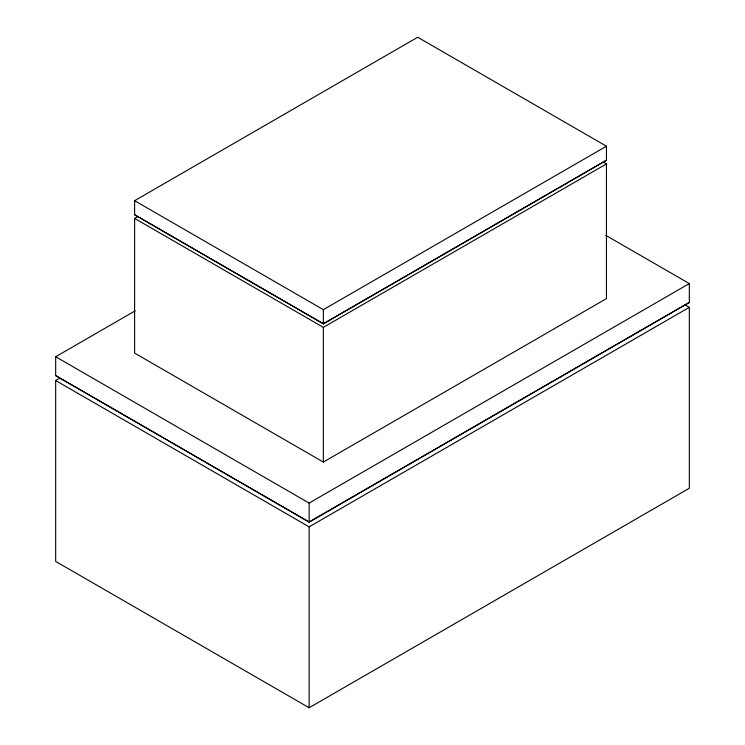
<?xml version="1.0" encoding="UTF-8"?>
<svg xmlns="http://www.w3.org/2000/svg" width="745" height="745" viewBox="0 0 745 745"><rect width="100%" height="100%" fill="white"/><g stroke="black" fill="none" stroke-linecap="round" stroke-linejoin="round"><path stroke-width="1.12" d="M606.449 160.259L323.386 323.87L134.612 214.746L134.612 200.694L417.712 37.25L606.449 146.216L606.449 160.259L323.349 323.712L134.612 214.746M605.843 235.383L689.33 283.575L689.33 302.442L309.184 522.171L55.67 375.61L55.67 356.743L135.134 310.87M603.431 162.177L606.449 163.919L606.449 298.615L323.349 462.058L134.612 353.093L134.612 218.397L137.639 216.655M684.301 304.454L689.33 307.35L689.33 488.245L309.138 707.75L55.67 561.413L55.67 380.518L59.693 378.199M134.612 200.694L323.349 309.659L606.449 146.216M134.612 218.397L323.349 327.362L606.449 163.919M55.67 356.743L309.138 503.08L689.33 283.575M689.33 302.442L309.138 521.947L55.67 375.61M55.67 380.518L309.138 526.855L689.33 307.35M323.386 323.87L323.349 309.659M309.184 522.171L309.138 503.08M323.349 327.362L323.349 462.058M309.138 526.855L309.138 707.75"/></g></svg>
